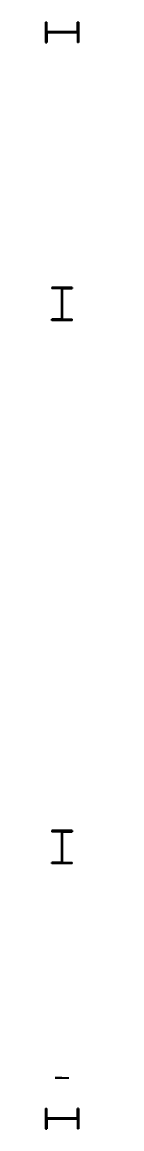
# Model space of a CAD drawing. Extents: x -150 to 68137, y 0 to 1132852.
# Drawn here: x 19756 to 20537, y 399850 to 416150 of the extents above; entities that cross this region are included whole.
import ezdxf
from ezdxf.enums import TextEntityAlignment as Align

# ---------------------------------------------------------------- set-up
doc = ezdxf.new("R2010")
doc.units = 0

msp = doc.modelspace()

# ---------------------------------------------------------------- linework, layer by layer
at = {"layer": 'C1'}
for p, q in [((19756, 416150), (19756, 415850)), ((19756, 416150), (19774, 416150)), ((19756, 416150, 3330), (19756, 415850, 3330)), ((19756, 416150, 3330), (19774, 416150, 3330)), ((19756, 416150, 6460), (19756, 415850, 6460)), ((19756, 416150, 6460), (19774, 416150, 6460)), ((19774, 416005.5), (19774, 416150)), ((19774, 416005.5, 3330), (19774, 416150, 3330)), ((19774, 416005.5, 6460), (19774, 416150, 6460)), ((20226, 416005.5), (20226, 416150)), ((20244, 416150), (20226, 416150)), ((20226, 416005.5, 3330), (20226, 416150, 3330)), ((20244, 416150, 3330), (20226, 416150, 3330)), ((20226, 416005.5, 6460), (20226, 416150, 6460)), ((20244, 416150, 6460), (20226, 416150, 6460)), ((20244, 416150), (20244, 415850)), ((20244, 416150, 3330), (20244, 415850, 3330)), ((20244, 416150, 6460), (20244, 415850, 6460)), ((20226, 416005.5), (19774, 416005.5)), ((19774, 416005.5), (19774, 416005.5)), ((19774, 416005.5), (19774, 416005.5)), ((19774, 416005.5), (19774, 416005.5)), ((20226, 416005.5, 3330), (19774, 416005.5, 3330)), ((19774, 416005.5, 3330), (19774, 416005.5, 3330)), ((19774, 416005.5, 3330), (19774, 416005.5, 3330)), ((19774, 416005.5, 3330), (19774, 416005.5, 3330)), ((20226, 416005.5, 6460), (19774, 416005.5, 6460)), ((19774, 416005.5, 6460), (19774, 416005.5, 6460)), ((19774, 416005.5, 6460), (19774, 416005.5, 6460)), ((19774, 416005.5, 6460), (19774, 416005.5, 6460)), ((20226, 415994.5), (19774, 415994.5)), ((19774, 415994.5), (19774, 415994.5)), ((19774, 415994.5), (19774, 415994.5)), ((19774, 415994.5), (19774, 415994.5)), ((19774, 415994.5), (19774, 415850)), ((20226, 415994.5, 3330), (19774, 415994.5, 3330)), ((19774, 415994.5, 3330), (19774, 415994.5, 3330)), ((19774, 415994.5, 3330), (19774, 415994.5, 3330)), ((19774, 415994.5, 3330), (19774, 415994.5, 3330)), ((19774, 415994.5, 3330), (19774, 415850, 3330)), ((20226, 415994.5, 6460), (19774, 415994.5, 6460)), ((19774, 415994.5, 6460), (19774, 415994.5, 6460)), ((19774, 415994.5, 6460), (19774, 415994.5, 6460)), ((19774, 415994.5, 6460), (19774, 415994.5, 6460)), ((19774, 415994.5, 6460), (19774, 415850, 6460)), ((20226, 416005.5), (20226, 416005.5)), ((20226, 416005.5), (20226, 416005.5)), ((20226, 416005.5), (20226, 416005.5)), ((20226, 416005.5, 3330), (20226, 416005.5, 3330)), ((20226, 416005.5, 3330), (20226, 416005.5, 3330)), ((20226, 416005.5, 3330), (20226, 416005.5, 3330)), ((20226, 416005.5, 6460), (20226, 416005.5, 6460)), ((20226, 416005.5, 6460), (20226, 416005.5, 6460)), ((20226, 416005.5, 6460), (20226, 416005.5, 6460)), ((20226, 415994.5), (20226, 415994.5)), ((20226, 415994.5), (20226, 415994.5)), ((20226, 415994.5), (20226, 415994.5)), ((20226, 415994.5), (20226, 415850)), ((20226, 415994.5, 3330), (20226, 415994.5, 3330)), ((20226, 415994.5, 3330), (20226, 415994.5, 3330)), ((20226, 415994.5, 3330), (20226, 415994.5, 3330)), ((20226, 415994.5, 3330), (20226, 415850, 3330)), ((20226, 415994.5, 6460), (20226, 415994.5, 6460)), ((20226, 415994.5, 6460), (20226, 415994.5, 6460)), ((20226, 415994.5, 6460), (20226, 415994.5, 6460)), ((20226, 415994.5, 6460), (20226, 415850, 6460)), ((19756, 415850), (19774, 415850)), ((19756, 415850, 3330), (19774, 415850, 3330)), ((19756, 415850, 6460), (19774, 415850, 6460)), ((20244, 415850), (20226, 415850)), ((20244, 415850, 3330), (20226, 415850, 3330)), ((20244, 415850, 6460), (20226, 415850, 6460)), ((20150, 412244), (19850, 412244)), ((19850, 412244), (19850, 412226)), ((20150, 412244, 3330), (19850, 412244, 3330)), ((19850, 412244, 3330), (19850, 412226, 3330)), ((20150, 412244, 6460), (19850, 412244, 6460)), ((19850, 412244, 6460), (19850, 412226, 6460)), ((20150, 412244), (20150, 412226)), ((20150, 412244, 3330), (20150, 412226, 3330)), ((20150, 412244, 6460), (20150, 412226, 6460)), ((19994.5, 412226), (19850, 412226)), ((19994.5, 412226, 3330), (19850, 412226, 3330)), ((19994.5, 412226, 6460), (19850, 412226, 6460)), ((19994.5, 411774), (19994.5, 412226)), ((19994.5, 412226), (19994.5, 412226)), ((19994.5, 412226), (19994.5, 412226)), ((19994.5, 412226), (19994.5, 412226)), ((19994.5, 411774, 3330), (19994.5, 412226, 3330)), ((19994.5, 412226, 3330), (19994.5, 412226, 3330)), ((19994.5, 412226, 3330), (19994.5, 412226, 3330)), ((19994.5, 412226, 3330), (19994.5, 412226, 3330)), ((19994.5, 411774, 6460), (19994.5, 412226, 6460)), ((19994.5, 412226, 6460), (19994.5, 412226, 6460)), ((19994.5, 412226, 6460), (19994.5, 412226, 6460)), ((19994.5, 412226, 6460), (19994.5, 412226, 6460)), ((20005.5, 411774), (20005.5, 412226)), ((20005.5, 412226), (20005.5, 412226)), ((20005.5, 412226), (20005.5, 412226)), ((20005.5, 412226), (20005.5, 412226)), ((20005.5, 412226), (20150, 412226)), ((20005.5, 411774, 3330), (20005.5, 412226, 3330)), ((20005.5, 412226, 3330), (20005.5, 412226, 3330)), ((20005.5, 412226, 3330), (20005.5, 412226, 3330)), ((20005.5, 412226, 3330), (20005.5, 412226, 3330)), ((20005.5, 412226, 3330), (20150, 412226, 3330)), ((20005.5, 411774, 6460), (20005.5, 412226, 6460)), ((20005.5, 412226, 6460), (20005.5, 412226, 6460)), ((20005.5, 412226, 6460), (20005.5, 412226, 6460)), ((20005.5, 412226, 6460), (20005.5, 412226, 6460)), ((20005.5, 412226, 6460), (20150, 412226, 6460)), ((19994.5, 411774), (19850, 411774)), ((19850, 411756), (19850, 411774)), ((19994.5, 411774, 3330), (19850, 411774, 3330)), ((19850, 411756, 3330), (19850, 411774, 3330)), ((19994.5, 411774, 6460), (19850, 411774, 6460)), ((19850, 411756, 6460), (19850, 411774, 6460)), ((20150, 411756), (19850, 411756)), ((20150, 411756, 3330), (19850, 411756, 3330)), ((20150, 411756, 6460), (19850, 411756, 6460)), ((19994.5, 411774), (19994.5, 411774)), ((19994.5, 411774), (19994.5, 411774)), ((19994.5, 411774), (19994.5, 411774)), ((19994.5, 411774, 3330), (19994.5, 411774, 3330)), ((19994.5, 411774, 3330), (19994.5, 411774, 3330)), ((19994.5, 411774, 3330), (19994.5, 411774, 3330)), ((19994.5, 411774, 6460), (19994.5, 411774, 6460)), ((19994.5, 411774, 6460), (19994.5, 411774, 6460)), ((19994.5, 411774, 6460), (19994.5, 411774, 6460)), ((20005.5, 411774), (20005.5, 411774)), ((20005.5, 411774), (20005.5, 411774)), ((20005.5, 411774), (20005.5, 411774)), ((20005.5, 411774), (20150, 411774)), ((20005.5, 411774, 3330), (20005.5, 411774, 3330)), ((20005.5, 411774, 3330), (20005.5, 411774, 3330)), ((20005.5, 411774, 3330), (20005.5, 411774, 3330)), ((20005.5, 411774, 3330), (20150, 411774, 3330)), ((20005.5, 411774, 6460), (20005.5, 411774, 6460)), ((20005.5, 411774, 6460), (20005.5, 411774, 6460)), ((20005.5, 411774, 6460), (20005.5, 411774, 6460)), ((20005.5, 411774, 6460), (20150, 411774, 6460)), ((20150, 411756), (20150, 411774)), ((20150, 411756, 3330), (20150, 411774, 3330)), ((20150, 411756, 6460), (20150, 411774, 6460)), ((20150, 404244), (19850, 404244)), ((19850, 404244), (19850, 404226)), ((20150, 404244, 3330), (19850, 404244, 3330)), ((19850, 404244, 3330), (19850, 404226, 3330)), ((20150, 404244, 6460), (19850, 404244, 6460)), ((19850, 404244, 6460), (19850, 404226, 6460)), ((20150, 404244), (20150, 404226)), ((20150, 404244, 3330), (20150, 404226, 3330)), ((20150, 404244, 6460), (20150, 404226, 6460)), ((19994.5, 404226), (19850, 404226)), ((19994.5, 404226, 3330), (19850, 404226, 3330)), ((19994.5, 404226, 6460), (19850, 404226, 6460)), ((19994.5, 403774), (19994.5, 404226)), ((19994.5, 404226), (19994.5, 404226)), ((19994.5, 404226), (19994.5, 404226)), ((19994.5, 404226), (19994.5, 404226)), ((19994.5, 403774, 3330), (19994.5, 404226, 3330)), ((19994.5, 404226, 3330), (19994.5, 404226, 3330)), ((19994.5, 404226, 3330), (19994.5, 404226, 3330)), ((19994.5, 404226, 3330), (19994.5, 404226, 3330)), ((19994.5, 403774, 6460), (19994.5, 404226, 6460)), ((19994.5, 404226, 6460), (19994.5, 404226, 6460)), ((19994.5, 404226, 6460), (19994.5, 404226, 6460)), ((19994.5, 404226, 6460), (19994.5, 404226, 6460)), ((20005.5, 403774), (20005.5, 404226)), ((20005.5, 404226), (20005.5, 404226)), ((20005.5, 404226), (20005.5, 404226)), ((20005.5, 404226), (20005.5, 404226)), ((20005.5, 404226), (20150, 404226)), ((20005.5, 403774, 3330), (20005.5, 404226, 3330)), ((20005.5, 404226, 3330), (20005.5, 404226, 3330)), ((20005.5, 404226, 3330), (20005.5, 404226, 3330)), ((20005.5, 404226, 3330), (20005.5, 404226, 3330)), ((20005.5, 404226, 3330), (20150, 404226, 3330)), ((20005.5, 403774, 6460), (20005.5, 404226, 6460)), ((20005.5, 404226, 6460), (20005.5, 404226, 6460)), ((20005.5, 404226, 6460), (20005.5, 404226, 6460)), ((20005.5, 404226, 6460), (20005.5, 404226, 6460)), ((20005.5, 404226, 6460), (20150, 404226, 6460)), ((19994.5, 403774), (19850, 403774)), ((19850, 403756), (19850, 403774)), ((19994.5, 403774, 3330), (19850, 403774, 3330)), ((19850, 403756, 3330), (19850, 403774, 3330)), ((19994.5, 403774, 6460), (19850, 403774, 6460)), ((19850, 403756, 6460), (19850, 403774, 6460)), ((20150, 403756), (19850, 403756)), ((20150, 403756, 3330), (19850, 403756, 3330)), ((20150, 403756, 6460), (19850, 403756, 6460)), ((19994.5, 403774), (19994.5, 403774)), ((19994.5, 403774), (19994.5, 403774)), ((19994.5, 403774), (19994.5, 403774)), ((19994.5, 403774, 3330), (19994.5, 403774, 3330)), ((19994.5, 403774, 3330), (19994.5, 403774, 3330)), ((19994.5, 403774, 3330), (19994.5, 403774, 3330)), ((19994.5, 403774, 6460), (19994.5, 403774, 6460)), ((19994.5, 403774, 6460), (19994.5, 403774, 6460)), ((19994.5, 403774, 6460), (19994.5, 403774, 6460)), ((20005.5, 403774), (20005.5, 403774)), ((20005.5, 403774), (20005.5, 403774)), ((20005.5, 403774), (20005.5, 403774)), ((20005.5, 403774), (20150, 403774)), ((20005.5, 403774, 3330), (20005.5, 403774, 3330)), ((20005.5, 403774, 3330), (20005.5, 403774, 3330)), ((20005.5, 403774, 3330), (20005.5, 403774, 3330)), ((20005.5, 403774, 3330), (20150, 403774, 3330)), ((20005.5, 403774, 6460), (20005.5, 403774, 6460)), ((20005.5, 403774, 6460), (20005.5, 403774, 6460)), ((20005.5, 403774, 6460), (20005.5, 403774, 6460)), ((20005.5, 403774, 6460), (20150, 403774, 6460)), ((20150, 403756), (20150, 403774)), ((20150, 403756, 3330), (20150, 403774, 3330)), ((20150, 403756, 6460), (20150, 403774, 6460)), ((19756, 400150), (19756, 399850)), ((19756, 400150), (19774, 400150)), ((19756, 400150, 3330), (19756, 399850, 3330)), ((19756, 400150, 3330), (19774, 400150, 3330)), ((19756, 400150, 6460), (19756, 399850, 6460)), ((19756, 400150, 6460), (19774, 400150, 6460)), ((19774, 400005.5), (19774, 400150)), ((19774, 400005.5, 3330), (19774, 400150, 3330)), ((19774, 400005.5, 6460), (19774, 400150, 6460)), ((20226, 400005.5), (19774, 400005.5)), ((19774, 400005.5), (19774, 400005.5)), ((19774, 400005.5), (19774, 400005.5)), ((19774, 400005.5), (19774, 400005.5)), ((20226, 400005.5, 3330), (19774, 400005.5, 3330)), ((19774, 400005.5, 3330), (19774, 400005.5, 3330)), ((19774, 400005.5, 3330), (19774, 400005.5, 3330)), ((19774, 400005.5, 3330), (19774, 400005.5, 3330)), ((20226, 400005.5, 6460), (19774, 400005.5, 6460)), ((19774, 400005.5, 6460), (19774, 400005.5, 6460)), ((19774, 400005.5, 6460), (19774, 400005.5, 6460)), ((19774, 400005.5, 6460), (19774, 400005.5, 6460)), ((20226, 400005.5), (20226, 400150)), ((20244, 400150), (20226, 400150)), ((20226, 400005.5, 3330), (20226, 400150, 3330)), ((20244, 400150, 3330), (20226, 400150, 3330)), ((20226, 400005.5, 6460), (20226, 400150, 6460)), ((20244, 400150, 6460), (20226, 400150, 6460)), ((20226, 400005.5), (20226, 400005.5)), ((20226, 400005.5), (20226, 400005.5)), ((20226, 400005.5), (20226, 400005.5)), ((20226, 400005.5, 3330), (20226, 400005.5, 3330)), ((20226, 400005.5, 3330), (20226, 400005.5, 3330)), ((20226, 400005.5, 3330), (20226, 400005.5, 3330)), ((20226, 400005.5, 6460), (20226, 400005.5, 6460)), ((20226, 400005.5, 6460), (20226, 400005.5, 6460)), ((20226, 400005.5, 6460), (20226, 400005.5, 6460)), ((20244, 400150), (20244, 399850)), ((20244, 400150, 3330), (20244, 399850, 3330)), ((20244, 400150, 6460), (20244, 399850, 6460)), ((19756, 399850), (19774, 399850)), ((19756, 399850, 3330), (19774, 399850, 3330)), ((19756, 399850, 6460), (19774, 399850, 6460)), ((20226, 399994.5), (19774, 399994.5)), ((19774, 399994.5), (19774, 399994.5)), ((19774, 399994.5), (19774, 399994.5)), ((19774, 399994.5), (19774, 399994.5)), ((19774, 399994.5), (19774, 399850)), ((20226, 399994.5, 3330), (19774, 399994.5, 3330)), ((19774, 399994.5, 3330), (19774, 399994.5, 3330)), ((19774, 399994.5, 3330), (19774, 399994.5, 3330)), ((19774, 399994.5, 3330), (19774, 399994.5, 3330)), ((19774, 399994.5, 3330), (19774, 399850, 3330)), ((20226, 399994.5, 6460), (19774, 399994.5, 6460)), ((19774, 399994.5, 6460), (19774, 399994.5, 6460)), ((19774, 399994.5, 6460), (19774, 399994.5, 6460)), ((19774, 399994.5, 6460), (19774, 399994.5, 6460)), ((19774, 399994.5, 6460), (19774, 399850, 6460)), ((20226, 399994.5), (20226, 399994.5)), ((20226, 399994.5), (20226, 399994.5)), ((20226, 399994.5), (20226, 399994.5)), ((20226, 399994.5), (20226, 399850)), ((20226, 399994.5, 3330), (20226, 399994.5, 3330)), ((20226, 399994.5, 3330), (20226, 399994.5, 3330)), ((20226, 399994.5, 3330), (20226, 399994.5, 3330)), ((20226, 399994.5, 3330), (20226, 399850, 3330)), ((20226, 399994.5, 6460), (20226, 399994.5, 6460)), ((20226, 399994.5, 6460), (20226, 399994.5, 6460)), ((20226, 399994.5, 6460), (20226, 399994.5, 6460)), ((20226, 399994.5, 6460), (20226, 399850, 6460)), ((20244, 399850), (20226, 399850)), ((20244, 399850, 3330), (20226, 399850, 3330)), ((20244, 399850, 6460), (20226, 399850, 6460))]:
    msp.add_line(p, q, dxfattribs=at)
at = {"layer": 'G42', "extrusion": (0, 1, 0)}
for p, q in [((19900, 404244, 3530), (20100, 404244, 3530)), ((19900, 404244, 3130), (20100, 404244, 3130)), ((19995.5, 404244, 3516), (19900, 404244, 3516)), ((19900, 404244, 3530), (19900, 404244, 3516)), ((19995.5, 404244, 3144), (19900, 404244, 3144)), ((19900, 404244, 3130), (19900, 404244, 3144)), ((19900, 404244, 6660), (20100, 404244, 6660)), ((19900, 404244, 6260), (20100, 404244, 6260)), ((19995.5, 404244, 6646), (19900, 404244, 6646)), ((19900, 404244, 6660), (19900, 404244, 6646)), ((19995.5, 404244, 6274), (19900, 404244, 6274)), ((19900, 404244, 6260), (19900, 404244, 6274)), ((19900, 404244, 9790), (20100, 404244, 9790)), ((19900, 404244, 9390), (20100, 404244, 9390)), ((19995.5, 404244, 9776), (19900, 404244, 9776)), ((19900, 404244, 9790), (19900, 404244, 9776)), ((19995.5, 404244, 9404), (19900, 404244, 9404)), ((19900, 404244, 9390), (19900, 404244, 9404)), ((19995.5, 404244, 3144), (19995.5, 404244, 3516)), ((19995.5, 404244, 3516), (19995.5, 404244, 3516)), ((19995.5, 404244, 3144), (19995.5, 404244, 3144)), ((19995.5, 404244, 3516), (19995.5, 404244, 3516)), ((19995.5, 404244, 3144), (19995.5, 404244, 3144)), ((19995.5, 404244, 3516), (19995.5, 404244, 3516)), ((19995.5, 404244, 3144), (19995.5, 404244, 3144)), ((19995.5, 404244, 6274), (19995.5, 404244, 6646)), ((19995.5, 404244, 6646), (19995.5, 404244, 6646)), ((19995.5, 404244, 6274), (19995.5, 404244, 6274)), ((19995.5, 404244, 6646), (19995.5, 404244, 6646)), ((19995.5, 404244, 6274), (19995.5, 404244, 6274)), ((19995.5, 404244, 6646), (19995.5, 404244, 6646)), ((19995.5, 404244, 6274), (19995.5, 404244, 6274)), ((19995.5, 404244, 9404), (19995.5, 404244, 9776)), ((19995.5, 404244, 9776), (19995.5, 404244, 9776)), ((19995.5, 404244, 9404), (19995.5, 404244, 9404)), ((19995.5, 404244, 9776), (19995.5, 404244, 9776)), ((19995.5, 404244, 9404), (19995.5, 404244, 9404)), ((19995.5, 404244, 9776), (19995.5, 404244, 9776)), ((19995.5, 404244, 9404), (19995.5, 404244, 9404)), ((20004.5, 404244, 3144), (20004.5, 404244, 3516)), ((20004.5, 404244, 3144), (20004.5, 404244, 3144)), ((20004.5, 404244, 3516), (20004.5, 404244, 3516)), ((20004.5, 404244, 3144), (20004.5, 404244, 3144)), ((20004.5, 404244, 3516), (20004.5, 404244, 3516)), ((20004.5, 404244, 3144), (20004.5, 404244, 3144)), ((20004.5, 404244, 3516), (20004.5, 404244, 3516)), ((20004.5, 404244, 3516), (20100, 404244, 3516)), ((20004.5, 404244, 3144), (20100, 404244, 3144)), ((20004.5, 404244, 6274), (20004.5, 404244, 6646)), ((20004.5, 404244, 6274), (20004.5, 404244, 6274)), ((20004.5, 404244, 6646), (20004.5, 404244, 6646)), ((20004.5, 404244, 6274), (20004.5, 404244, 6274)), ((20004.5, 404244, 6646), (20004.5, 404244, 6646)), ((20004.5, 404244, 6274), (20004.5, 404244, 6274)), ((20004.5, 404244, 6646), (20004.5, 404244, 6646)), ((20004.5, 404244, 6646), (20100, 404244, 6646)), ((20004.5, 404244, 6274), (20100, 404244, 6274)), ((20004.5, 404244, 9404), (20004.5, 404244, 9776)), ((20004.5, 404244, 9404), (20004.5, 404244, 9404)), ((20004.5, 404244, 9776), (20004.5, 404244, 9776)), ((20004.5, 404244, 9404), (20004.5, 404244, 9404)), ((20004.5, 404244, 9776), (20004.5, 404244, 9776)), ((20004.5, 404244, 9404), (20004.5, 404244, 9404)), ((20004.5, 404244, 9776), (20004.5, 404244, 9776)), ((20004.5, 404244, 9776), (20100, 404244, 9776)), ((20004.5, 404244, 9404), (20100, 404244, 9404)), ((20100, 404244, 3530), (20100, 404244, 3516)), ((20100, 404244, 3130), (20100, 404244, 3144)), ((20100, 404244, 6660), (20100, 404244, 6646)), ((20100, 404244, 6260), (20100, 404244, 6274)), ((20100, 404244, 9790), (20100, 404244, 9776)), ((20100, 404244, 9390), (20100, 404244, 9404))]:
    msp.add_line(p, q, dxfattribs=at)
at = {"layer": 'G43', "extrusion": (0, 1, 0)}
for p, q in [((19900, 412244, 3530), (20100, 412244, 3530)), ((19900, 412244, 3130), (20100, 412244, 3130)), ((19996, 412244, 3517), (19900, 412244, 3517)), ((19900, 412244, 3530), (19900, 412244, 3517)), ((19996, 412244, 3143), (19900, 412244, 3143)), ((19900, 412244, 3130), (19900, 412244, 3143)), ((19900, 412244, 6660), (20100, 412244, 6660)), ((19900, 412244, 6260), (20100, 412244, 6260)), ((19996, 412244, 6647), (19900, 412244, 6647)), ((19900, 412244, 6660), (19900, 412244, 6647)), ((19996, 412244, 6273), (19900, 412244, 6273)), ((19900, 412244, 6260), (19900, 412244, 6273)), ((19900, 412244, 9790), (20100, 412244, 9790)), ((19900, 412244, 9390), (20100, 412244, 9390)), ((19996, 412244, 9777), (19900, 412244, 9777)), ((19900, 412244, 9790), (19900, 412244, 9777)), ((19996, 412244, 9403), (19900, 412244, 9403)), ((19900, 412244, 9390), (19900, 412244, 9403)), ((19996, 412244, 3143), (19996, 412244, 3517)), ((19996, 412244, 3517), (19996, 412244, 3517)), ((19996, 412244, 3143), (19996, 412244, 3143)), ((19996, 412244, 3517), (19996, 412244, 3517)), ((19996, 412244, 3143), (19996, 412244, 3143)), ((19996, 412244, 3517), (19996, 412244, 3517)), ((19996, 412244, 3143), (19996, 412244, 3143)), ((19996, 412244, 6273), (19996, 412244, 6647)), ((19996, 412244, 6647), (19996, 412244, 6647)), ((19996, 412244, 6273), (19996, 412244, 6273)), ((19996, 412244, 6647), (19996, 412244, 6647)), ((19996, 412244, 6273), (19996, 412244, 6273)), ((19996, 412244, 6647), (19996, 412244, 6647)), ((19996, 412244, 6273), (19996, 412244, 6273)), ((19996, 412244, 9403), (19996, 412244, 9777)), ((19996, 412244, 9777), (19996, 412244, 9777)), ((19996, 412244, 9403), (19996, 412244, 9403)), ((19996, 412244, 9777), (19996, 412244, 9777)), ((19996, 412244, 9403), (19996, 412244, 9403)), ((19996, 412244, 9777), (19996, 412244, 9777)), ((19996, 412244, 9403), (19996, 412244, 9403)), ((20004, 412244, 3143), (20004, 412244, 3517)), ((20004, 412244, 3143), (20004, 412244, 3143)), ((20004, 412244, 3517), (20004, 412244, 3517)), ((20004, 412244, 3143), (20004, 412244, 3143)), ((20004, 412244, 3517), (20004, 412244, 3517)), ((20004, 412244, 3143), (20004, 412244, 3143)), ((20004, 412244, 3517), (20004, 412244, 3517)), ((20004, 412244, 3517), (20100, 412244, 3517)), ((20004, 412244, 3143), (20100, 412244, 3143)), ((20004, 412244, 6273), (20004, 412244, 6647)), ((20004, 412244, 6273), (20004, 412244, 6273)), ((20004, 412244, 6647), (20004, 412244, 6647)), ((20004, 412244, 6273), (20004, 412244, 6273)), ((20004, 412244, 6647), (20004, 412244, 6647)), ((20004, 412244, 6273), (20004, 412244, 6273)), ((20004, 412244, 6647), (20004, 412244, 6647)), ((20004, 412244, 6647), (20100, 412244, 6647)), ((20004, 412244, 6273), (20100, 412244, 6273)), ((20004, 412244, 9403), (20004, 412244, 9777)), ((20004, 412244, 9403), (20004, 412244, 9403)), ((20004, 412244, 9777), (20004, 412244, 9777)), ((20004, 412244, 9403), (20004, 412244, 9403)), ((20004, 412244, 9777), (20004, 412244, 9777)), ((20004, 412244, 9403), (20004, 412244, 9403)), ((20004, 412244, 9777), (20004, 412244, 9777)), ((20004, 412244, 9777), (20100, 412244, 9777)), ((20004, 412244, 9403), (20100, 412244, 9403)), ((20100, 412244, 3530), (20100, 412244, 3517)), ((20100, 412244, 3130), (20100, 412244, 3143)), ((20100, 412244, 6660), (20100, 412244, 6647)), ((20100, 412244, 6260), (20100, 412244, 6273)), ((20100, 412244, 9790), (20100, 412244, 9777)), ((20100, 412244, 9390), (20100, 412244, 9403)), ((19900, 400600, 3530), (20100, 400600, 3530)), ((19900, 400600, 3130), (20100, 400600, 3130)), ((19996, 400600, 3517), (19900, 400600, 3517)), ((19900, 400600, 3530), (19900, 400600, 3517)), ((19996, 400600, 3143), (19900, 400600, 3143)), ((19900, 400600, 3130), (19900, 400600, 3143)), ((19900, 400600, 6660), (20100, 400600, 6660)), ((19900, 400600, 6260), (20100, 400600, 6260)), ((19996, 400600, 6647), (19900, 400600, 6647)), ((19900, 400600, 6660), (19900, 400600, 6647)), ((19996, 400600, 6273), (19900, 400600, 6273)), ((19900, 400600, 6260), (19900, 400600, 6273)), ((19900, 400600, 9790), (20100, 400600, 9790)), ((19900, 400600, 9390), (20100, 400600, 9390)), ((19996, 400600, 9777), (19900, 400600, 9777)), ((19900, 400600, 9790), (19900, 400600, 9777)), ((19996, 400600, 9403), (19900, 400600, 9403)), ((19900, 400600, 9390), (19900, 400600, 9403)), ((19996, 400600, 3143), (19996, 400600, 3517)), ((19996, 400600, 3517), (19996, 400600, 3517)), ((19996, 400600, 3143), (19996, 400600, 3143)), ((19996, 400600, 3517), (19996, 400600, 3517)), ((19996, 400600, 3143), (19996, 400600, 3143)), ((19996, 400600, 3517), (19996, 400600, 3517)), ((19996, 400600, 3143), (19996, 400600, 3143)), ((19996, 400600, 6273), (19996, 400600, 6647)), ((19996, 400600, 6647), (19996, 400600, 6647)), ((19996, 400600, 6273), (19996, 400600, 6273)), ((19996, 400600, 6647), (19996, 400600, 6647)), ((19996, 400600, 6273), (19996, 400600, 6273)), ((19996, 400600, 6647), (19996, 400600, 6647)), ((19996, 400600, 6273), (19996, 400600, 6273)), ((19996, 400600, 9403), (19996, 400600, 9777)), ((19996, 400600, 9777), (19996, 400600, 9777)), ((19996, 400600, 9403), (19996, 400600, 9403)), ((19996, 400600, 9777), (19996, 400600, 9777)), ((19996, 400600, 9403), (19996, 400600, 9403)), ((19996, 400600, 9777), (19996, 400600, 9777)), ((19996, 400600, 9403), (19996, 400600, 9403)), ((20004, 400600, 3143), (20004, 400600, 3517)), ((20004, 400600, 3143), (20004, 400600, 3143)), ((20004, 400600, 3517), (20004, 400600, 3517)), ((20004, 400600, 3143), (20004, 400600, 3143)), ((20004, 400600, 3517), (20004, 400600, 3517)), ((20004, 400600, 3143), (20004, 400600, 3143)), ((20004, 400600, 3517), (20004, 400600, 3517)), ((20004, 400600, 3517), (20100, 400600, 3517)), ((20004, 400600, 3143), (20100, 400600, 3143)), ((20004, 400600, 6273), (20004, 400600, 6647)), ((20004, 400600, 6273), (20004, 400600, 6273)), ((20004, 400600, 6647), (20004, 400600, 6647)), ((20004, 400600, 6273), (20004, 400600, 6273)), ((20004, 400600, 6647), (20004, 400600, 6647)), ((20004, 400600, 6273), (20004, 400600, 6273)), ((20004, 400600, 6647), (20004, 400600, 6647)), ((20004, 400600, 6647), (20100, 400600, 6647)), ((20004, 400600, 6273), (20100, 400600, 6273)), ((20004, 400600, 9403), (20004, 400600, 9777)), ((20004, 400600, 9403), (20004, 400600, 9403)), ((20004, 400600, 9777), (20004, 400600, 9777)), ((20004, 400600, 9403), (20004, 400600, 9403)), ((20004, 400600, 9777), (20004, 400600, 9777)), ((20004, 400600, 9403), (20004, 400600, 9403)), ((20004, 400600, 9777), (20004, 400600, 9777)), ((20004, 400600, 9777), (20100, 400600, 9777)), ((20004, 400600, 9403), (20100, 400600, 9403)), ((20100, 400600, 3530), (20100, 400600, 3517)), ((20100, 400600, 3130), (20100, 400600, 3143)), ((20100, 400600, 6660), (20100, 400600, 6647)), ((20100, 400600, 6260), (20100, 400600, 6273)), ((20100, 400600, 9790), (20100, 400600, 9777)), ((20100, 400600, 9390), (20100, 400600, 9403))]:
    msp.add_line(p, q, dxfattribs=at)

# ---------------------------------------------------------------- texts
at = {"layer": 'C1', "extrusion": (-1, 0, 0)}
for p in [(-412536.8, 1665, -20536.8), (-412536.8, 4895, -20536.8), (-412536.8, 8025, -20536.8), (-404536.8, 1665, -20536.8), (-404536.8, 4895, -20536.8), (-404536.8, 8025, -20536.8), (-400536.8, 1665, -20536.8), (-400536.8, 4895, -20536.8), (-400536.8, 8025, -20536.8)]:
    msp.add_text('C1', height=400, dxfattribs=at).set_placement(p, align=Align.BOTTOM_CENTER)
at = {"layer": 'G42', "extrusion": (-1, 0, 0)}
for p in [(-408440, 3330, -20440), (-408440, 6460, -20440), (-408440, 9590, -20440)]:
    msp.add_text('G42', height=400, dxfattribs=at).set_placement(p, align=Align.BOTTOM_CENTER)
at = {"layer": 'G43', "extrusion": (-1, 0, 0)}
for p in [(-414440, 3330, -20440), (-414440, 6460, -20440), (-414440, 9590, -20440), (-402440, 3330, -20440), (-402440, 6460, -20440), (-402440, 9590, -20440)]:
    msp.add_text('G43', height=400, dxfattribs=at).set_placement(p, align=Align.BOTTOM_CENTER)

doc.saveas('drawing.dxf')
